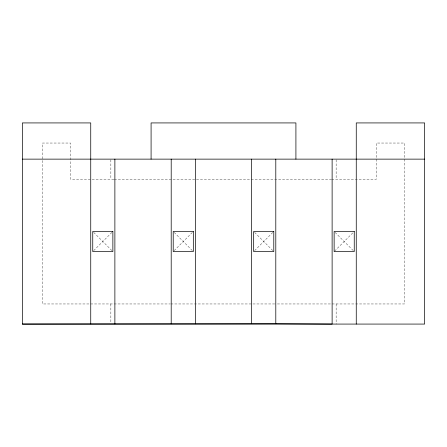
<?xml version="1.0" encoding="UTF-8"?>
<svg xmlns="http://www.w3.org/2000/svg" width="447" height="447" viewBox="0 0 447 447"><rect width="100%" height="100%" fill="white"/><g stroke="black" fill="none" stroke-linecap="round" stroke-linejoin="round"><path stroke-width="0.34" stroke-dasharray="2.23 1.68" d="M93.708 250.605L112.867 231.451M174.168 250.605L192.372 232.406M254.628 250.605L272.832 232.406M334.613 251.085L353.292 232.406M113.907 179.247L70.626 179.247L70.626 143.04L42.465 143.04L42.465 303.96L170.145 303.96M114.343 179.247L331.261 179.247M331.696 179.247L376.374 179.247L376.374 143.04L404.535 143.04L404.535 303.96L275.464 303.96M170.827 303.96L274.776 303.96M335.088 232.406L354.248 251.566M254.628 232.406L273.787 251.566M174.168 232.406L192.847 251.085M93.708 232.406L112.387 251.085M336.144 159.825L336.144 179.247M336.144 303.96L336.144 324.075M110.856 159.825L110.856 179.247M110.856 303.96L110.856 322.689"/><path stroke-width="0.67" d="M90.741 323.879L90.741 122.925L22.35 122.925L22.35 324.075L275.799 323.723L332.121 324.075L332.121 159.132M22.35 159.132L424.65 159.132M22.35 324.075L424.65 324.075L424.65 122.925L356.259 122.925L356.259 324.075M295.914 159.132L295.914 122.925L151.086 122.925L151.086 159.132M275.799 159.132L275.799 323.723M251.661 159.132L251.661 323.723M195.339 159.132L195.339 323.812M171.201 159.132L171.201 323.812M114.879 159.132L114.879 323.879M112.867 231.451L92.752 231.451L92.752 251.566L112.867 251.566L112.867 231.451M193.327 231.451L173.212 231.451L173.212 251.566L193.327 251.566L193.327 231.451M273.787 231.451L253.672 231.451L253.672 251.566L273.787 251.566L273.787 231.451M354.248 231.451L334.132 231.451L334.132 251.566L354.248 251.566L354.248 231.451"/></g></svg>
